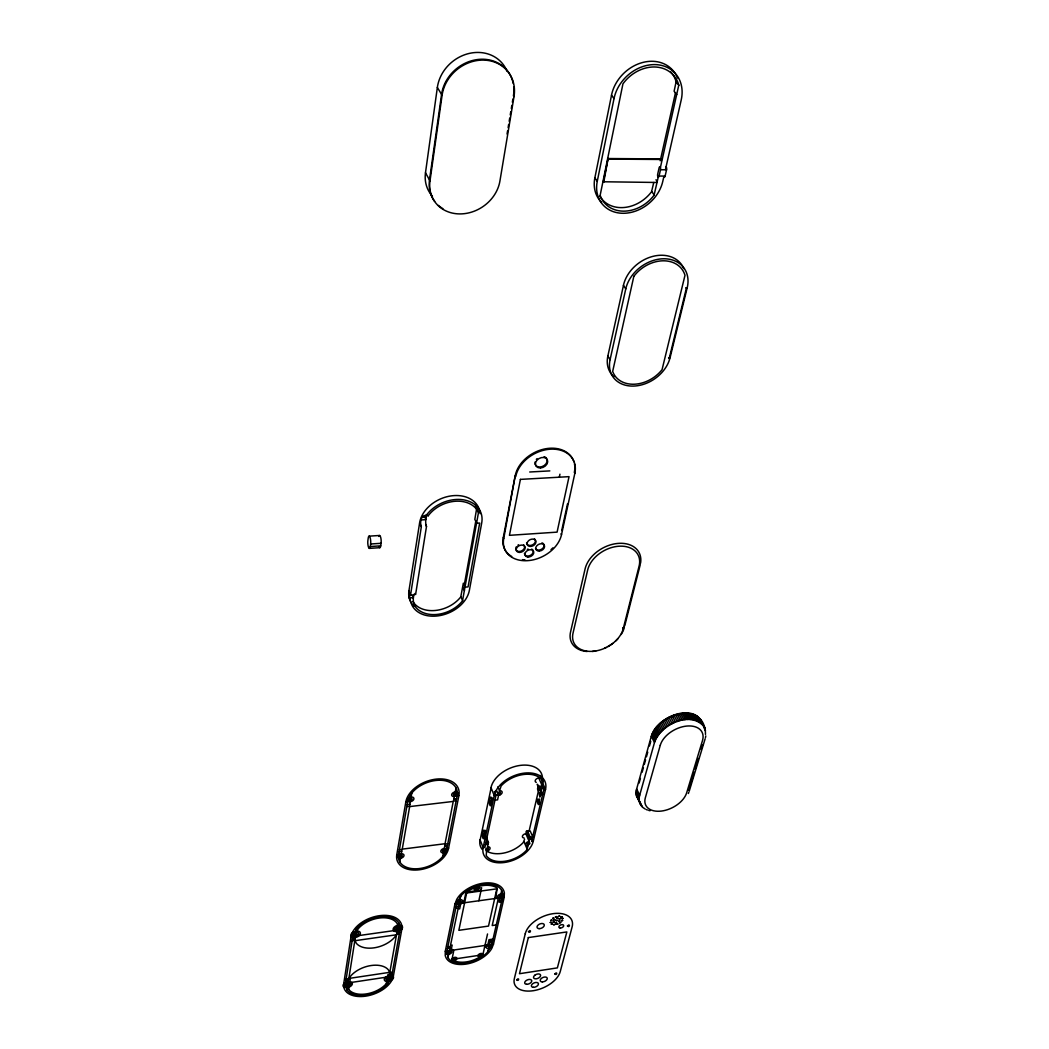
<?xml version="1.0" encoding="UTF-8"?>
<svg xmlns="http://www.w3.org/2000/svg" width="1049" height="1049" viewBox="0 0 1049 1049"><rect width="100%" height="100%" fill="white"/><g stroke="black" fill="none" stroke-linecap="round" stroke-linejoin="round"><path stroke-width="1.5" d="M639.287 800.61L636.494 795.903L636.337 790.107L651.298 736.267C657.867 712.927 705.269 700.103 705.492 734.418M645.148 808.976C640.178 806.537 637.962 800.374 639.693 795.208L654.497 742.535C660.529 724.308 691.081 709.74 704.587 727.377M343.744 983.582L343.928 987.712A25.923 15.329 -19.5 0 0 365.852 996.13A25.923 15.329 -19.5 0 0 391.762 980.474L393.362 976.121L401.767 929.506L401.715 925.166A26.513 16.102 -19.7 0 0 384.275 915.344A26.513 16.102 -19.7 0 0 357.971 925.362L356.857 926.424A26.513 16.102 -19.7 0 0 352.595 932.076L351.022 936.678L343.744 983.582L393.362 976.121M370.271 546.542L370.625 543.998A4.865 1.259 85.9 0 0 369.956 537.18A4.865 1.259 85.9 0 0 368.238 538.019L367.884 540.563A4.852 1.259 85.9 0 0 368.553 547.355A4.852 1.259 85.9 0 0 370.271 546.542L380.708 545.834L381.075 543.303A4.852 1.285 85.9 0 0 380.551 536.918A4.852 1.285 85.9 0 0 378.833 536.445M432.45 196.215A36.663 31.522 -34 0 1 425.488 172.77L437.354 87.447A37.987 33.345 -39.7 0 1 469.139 53.447A37.987 33.345 -39.7 0 1 507.021 71.188M513.735 86.647A38.197 33.424 -39.4 0 1 513.433 95.8L513.997 96.665L499.914 181.084A36.885 31.588 -33.8 0 1 459.895 213.917A36.885 31.588 -33.8 0 1 429.998 180.9L442.088 95.275L437.354 87.447M411.549 603.267A30.749 22.304 -23 0 1 408.926 590.915L419.613 522.861A31.614 23.642 -24.1 0 1 450.755 495.954A31.614 23.642 -24.1 0 1 480.167 513.656M346.891 989.876L348.648 978.756M356.516 928.745L354.667 940.455L352.071 940.822M445.287 951.273L445.235 955.442A25.504 15.119 -21.6 0 0 465.861 964.123A25.504 15.119 -21.6 0 0 491.693 948.571L493.476 944.192L504.189 897.262L504.372 892.896A26.081 15.879 -22 0 0 488.139 882.852A26.081 15.879 -22 0 0 462.268 892.725L461.127 893.787A26.081 15.879 -22 0 0 456.708 899.439L454.938 904.068L445.287 951.273L493.476 944.192M410.565 594.901L421.331 526.795A4.878 1.455 87.1 0 1 420.688 524.198C420.426 521.196 421.173 515.452 424.911 515.505A4.524 2.282 -72.4 0 1 425.619 516.331L425.894 515.911A31.693 23.655 -24.1 0 1 462.334 499.678A31.693 23.655 -24.1 0 1 481.714 522.913L469.375 590.364A30.827 22.304 -23 0 1 442.455 615.029A30.827 22.304 -23 0 1 411.759 604.696L409.385 597.982L409.713 593.826A4.721 1.246 84.5 0 1 410.565 594.901L408.926 590.915M348.648 989.22L350.34 978.494L346.091 979.137M412.808 597.681L413.267 594.822M425.265 519.465L425.986 514.889M427.415 515.216A4.878 1.403 86.2 0 1 428.149 516.174L428.359 515.57A29.542 22.042 -24.1 0 1 455.646 501.225A29.542 22.042 -24.1 0 1 478.501 512.45L462.504 600.867A28.729 20.796 -23 0 1 436.332 614.504A28.729 20.796 -23 0 1 414.08 604.696L414.053 604.145A4.707 1.311 85.4 0 1 413.398 597.55L413.791 595.15A4.707 1.324 85.5 0 1 413.975 594.311M414.906 593.511A4.707 1.324 85.5 0 1 415.601 594.521L426.497 526.467A4.878 1.403 86.1 0 1 425.815 519.661L426.235 517.091A4.878 1.403 86.2 0 1 426.707 515.557M507.06 134.01L507.598 130.823M508.122 127.65L508.647 124.464M509.185 121.278L509.709 118.091M510.247 114.905L510.771 111.719M511.309 108.532L511.833 105.359M512.371 102.173L512.895 98.986M396.784 854.751L405.832 801.869A27.851 18.121 -21.4 0 1 412.231 790.448L413.437 789.281A27.851 18.121 -21.4 0 1 444.356 779.184A27.851 18.121 -21.4 0 1 458.885 795.653L448.605 848.169A27.195 17.204 -20.9 0 1 419.325 869.778A27.195 17.204 -20.9 0 1 396.784 854.751L401.216 854.188M399.853 861.99L402.029 849.467L399.367 849.795M411.811 793.057L409.516 806.288L406.802 806.602M386.373 983.503L387.973 974.495L392.142 973.878M387.96 983.647L389.94 972.58L392.444 972.2M398.804 922.818L396.732 934.462L399.276 934.095M412.873 601.497A28.664 20.796 -23 0 0 435.256 610.479A28.664 20.796 -23 0 0 460.773 596.92L463.343 583.205L465.1 587.138L468.064 586.916L479.695 523.045L476.652 523.241L474.83 519.347L476.666 508.555A29.477 22.042 -24.1 0 0 475.236 506.051M464.222 585.172L475.748 521.301M705.793 735.926L705.452 737.657M511.768 556.534A30.775 22.462 -26.6 0 1 503.271 537.612L515.229 475.682A31.588 23.629 -28 0 1 543.579 449.195A31.588 23.629 -28 0 1 573.921 461.77M574.459 463.789A31.588 23.629 -28 0 1 574.327 472.417L574.839 473.361L561.517 534.662A30.788 22.462 -26.6 0 1 527.686 560.651A30.788 22.462 -26.6 0 1 503.73 538.57L515.229 475.682M442.744 856.482L445.156 844.025L447.779 843.698M456.027 787.956L453.483 801.095L456.145 800.78M601.615 202.418A36.02 29.241 -39.9 0 1 594.862 177.832L611.829 93.702A37.41 30.762 -44.4 0 1 642.014 62.665A37.41 30.762 -44.4 0 1 676.369 75.567M663.82 176.796L662.745 181.516A36.112 29.267 -39.8 0 1 623.172 213.288A36.112 29.267 -39.8 0 1 597.261 181.333L614.019 98.593A37.502 30.788 -44.2 0 1 655.048 64.605A37.502 30.788 -44.2 0 1 681.234 99.878L665.591 168.955M661.722 158.924L608.079 158.53L603.332 181.765L656.989 182.474M603.726 182.342L608.079 158.53M447.962 957.645L450.283 946.447L447.805 946.814M460.668 896.108L458.243 907.896L455.712 908.25M487.536 933.964L482.881 954.774L479.288 957.317A22.055 13.073 -21.6 0 1 454.689 960.989L451.975 959.376L453.574 951.692A4.773 2.832 -21.2 0 0 453.338 950.289L453.155 950.066A4.773 2.832 -21.2 0 0 451.293 949.24L452.158 945.07L450.506 945.319L457.993 909.063L459.672 908.84L460.577 904.474L464.143 901.078M463.776 902.848L465.992 892.188L481.137 890.129M480.14 840.026L491.116 787.878M483.261 830.887A2.557 0.774 83.2 0 1 484.363 830.965A2.557 0.774 83.2 0 1 484.73 834.571L483.982 838.072A2.557 0.774 83.2 0 1 482.881 837.981A2.557 0.774 83.2 0 1 482.527 834.401L483.261 830.887L484.979 830.677A2.557 0.774 83.2 0 1 485.11 830.284M489.49 801.384L490.25 797.764A2.596 0.8 83.5 0 1 491.378 797.791A2.596 0.8 83.5 0 1 491.745 801.436L490.984 805.055A2.596 0.787 83.5 0 1 489.857 805.029A2.596 0.787 83.5 0 1 489.49 801.384L491.22 801.174L491.994 797.568M559.301 477.203L559.943 474.187M484.599 837.758A2.557 0.774 83.2 0 1 484.245 834.178L484.979 830.677M495.141 793.949L495.797 790.92M486.08 836.525L488.441 842.439L487.51 846.792A3.173 1.993 -22.4 0 1 490.04 848.575A3.173 1.993 -22.4 0 1 486.579 851.119L486.212 855.512A24.835 15.538 -22.9 0 0 526.519 850.293L528.132 845.782A3.147 1.954 -23.3 0 1 525.693 843.999A3.147 1.954 -23.3 0 1 529.142 841.468L530.151 837.141L527.686 831.293L530.217 830.978L532.682 836.827L530.151 837.141M496.728 790.867L498.563 795.299L497.58 799.849L494.958 800.164M498.563 795.299L500.871 794.381A3.252 2.098 -23 0 0 502.065 791.811A3.252 2.098 -23 0 0 499.534 790.723L501.16 785.898A25.438 16.338 -23.5 0 1 523.989 774.437A25.438 16.338 -23.5 0 1 542.7 781.072L542.189 785.74A3.226 2.072 -24 0 0 539.068 787.471A3.226 2.072 -24 0 0 539.147 789.871L541.127 790.277L540.065 794.801L542.648 794.499L540.091 788.664M478.842 900.763L481.648 887.756L476.613 888.437M561.7 530.571L567.509 503.848M613.914 376.761A32.781 25.058 -33.7 0 1 607.856 356.031L623.749 284.056A33.817 26.343 -36.4 0 1 652.806 256.389A33.817 26.343 -36.4 0 1 683.804 268.61M610.085 359.689L625.768 288.908A33.909 26.356 -36.3 0 1 663.374 258.775A33.909 26.356 -36.3 0 1 687.2 287.741L670.075 357.696A32.86 25.058 -33.7 0 1 633.688 386.071A32.86 25.058 -33.7 0 1 610.085 359.689L607.856 356.031M599.74 196.097A33.568 27.261 -39.9 0 0 651.56 191.744L653.737 182.526M670.678 71.778A34.866 28.677 -44.4 0 1 676.12 81.73L674.114 91.237L676.775 94.58M660.241 160.812L675.438 92.902M660.464 167.276L678.795 85.048A34.958 28.703 -44.2 0 0 654.668 66.979A34.958 28.703 -44.2 0 0 622.949 83.815L600.159 195.232A33.66 27.274 -39.8 0 0 623.749 211.151A33.66 27.274 -39.8 0 0 654.065 195.232L658.326 176.757M659.074 176.048L660.49 169.754A2.019 0.8 -88.9 0 0 660.201 167.027A2.019 0.8 -88.9 0 0 659.1 167.879L657.697 174.173A2.006 0.8 -89 0 0 657.985 176.888A2.006 0.8 -89 0 0 659.074 176.048L665.118 176.075L666.548 169.781A2.006 0.8 -88.9 0 0 666.495 167.552A2.006 0.8 -88.9 0 0 665.643 166.922M487.851 951.731L490.381 940.586L492.82 940.232M501.71 890.509L499.049 902.232L501.527 901.878M486.054 850.66A24.743 15.551 -22.9 0 0 523.267 842.504L524.592 839.213M529.142 841.468L525.877 833.68L526.441 831.214L528.958 830.9M527.254 833.155L527.686 831.293M538.216 785.95L537.521 788.966L540.065 794.801M529.155 830.795L538.662 789.989M541.586 784.639L543.788 789.648L531.594 841.455L533.272 841.232L545.506 789.451L542.084 781.689A27.182 17.545 -23.4 0 0 528.88 765.39A27.182 17.545 -23.4 0 0 498.826 775.237L497.619 776.391A27.182 17.545 -23.4 0 0 490.998 787.629L494.236 795.483L483.156 847.644A26.645 16.666 -22.9 0 0 504.163 862.527A26.645 16.666 -22.9 0 0 533.272 841.232M623.211 628.757L639.077 566.172A27.864 19.616 -28.3 0 0 618.674 546.241A27.864 19.616 -28.3 0 0 587.663 570.027L573.016 633.15A27.104 18.594 -27 0 0 593.183 651.285A27.104 18.594 -27 0 0 623.211 628.757L622.713 627.813M624.745 625.794L640.231 564.742M639.116 783.039L640.401 778.41M642.132 772.221L643.43 767.593M644.296 764.498L645.581 759.869M646.446 756.775L647.744 752.146M649.462 745.97L650.76 741.328M689.534 787.681L694.202 772.3M695.133 769.232L698.398 758.466M701.204 749.248L702.594 744.633M689.245 791.13L705.125 738.863M688.655 790.408L689.062 789.215M484.586 947.116L488.073 943.864L489.004 939.694L493.069 939.104M688.328 793.503L688.839 792.297M465.848 892.922L467.592 891.519A22.553 13.729 -22 0 1 473.833 888.097L478.357 886.51A22.553 13.729 -22 0 1 497.174 888.031L495.849 897.524L498.118 899.281L492.204 925.533L496.282 924.956M448.566 951.731C446.009 955.023 453.247 951.128 448.592 951.718M345.829 980.815L348.373 980.435M451.975 959.376L482.881 954.774M447.451 948.506L449.929 948.139M490.001 942.264L492.427 941.91M352.346 939.065L354.942 938.698M397.033 932.718L399.59 932.364M351.022 936.678L401.767 929.506M454.938 904.068L504.189 897.262M456.079 906.48L458.597 906.139M499.455 900.475L501.933 900.134M485.871 842.767L488.441 842.439M444.252 848.72L448.605 848.169M485.464 844.629L488.047 844.301L486.867 841.35M532.249 838.676L529.719 839.003L526.441 831.214M482.527 834.401L484.245 834.178M399.04 851.696L401.701 851.355M444.802 845.9L447.412 845.573M541.087 794.316L539.37 794.526L539.868 797.109L541.232 792.808L540.825 790.684M405.832 801.869L410.369 801.331M454.427 796.178L458.885 795.653M407.143 804.622L409.857 804.308M453.863 799.128L456.525 798.814M500.189 794.788L494.236 795.483A27.287 17.531 -23.5 0 1 500.911 784.246L502.117 783.092A27.287 17.531 -23.5 0 1 532.276 773.179A27.287 17.531 -23.5 0 1 545.506 789.451L543.788 789.648M409.123 595.504L413.791 595.15M409.385 597.982L413.398 597.55M370.625 543.998L381.075 543.303M369.392 548.391L379.804 547.683M369.117 536.157L379.554 535.475M421.016 519.963L425.815 519.661M422.065 517.354L426.235 517.091M529.706 471.998L549.833 470.896M398.292 927.46L397.977 927.473A1.337 0.813 -20.2 0 0 396.535 928.535A1.337 0.813 -20.2 0 0 397.663 929.23L398.607 928.85A1.337 0.813 -20.2 0 0 398.594 927.5L398.318 927.46M500.963 895.19L500.648 895.203A1.324 0.8 -22.4 0 0 499.206 896.252A1.324 0.8 -22.4 0 0 500.242 896.961L501.186 896.58A1.324 0.8 -22.4 0 0 501.238 895.23L500.976 895.19M670.075 357.696L668.567 357.748L669.157 358.653L686.269 288.659L685.666 287.767L687.2 287.741M660.49 169.754L666.548 169.781M608.486 159.107L662.142 159.487M489.817 945.647C485.163 946.106 490.984 948.702 489.844 945.66M537.809 784.455L537.14 784.311L539.658 790.133M648.702 810.405L650.026 810.733M646.263 809.526L647.443 810.012M536.262 782.357L535.751 782.095A3.213 2.072 -24 0 1 535.672 779.695A3.213 2.072 -24 0 1 538.78 777.965L542.189 785.74M676.185 81.979L678.847 85.31M611.501 95.197L614.019 98.593M656.005 179.759L657.264 181.49M651.731 191.508L654.235 194.996M594.862 177.832L597.261 181.333M623.434 285.328L625.768 288.908M425.488 172.77L429.998 180.9M699.342 718.29L705.02 728.452M705.334 729.566L700.719 720.165M698.503 717.45L701.847 723.64M704.207 728.255L705.531 730.733M697.572 716.677L700.916 722.866M696.549 715.969L699.893 722.171M695.448 715.339L698.778 721.542M694.254 714.802L697.585 720.991M692.983 714.33L696.313 720.532M691.645 713.936L694.976 720.139M690.229 713.635L693.559 719.837M688.76 713.412L692.091 719.627M687.239 713.281L690.557 719.496M685.666 713.241L688.983 719.457M684.053 713.281L687.37 719.509M682.414 713.425L685.718 719.64M680.735 713.635L684.04 719.863M679.044 713.936L682.348 720.165M677.339 714.33L680.644 720.558M675.635 714.802L678.926 721.03M673.943 715.366L677.221 721.594M672.252 715.995L675.53 722.223M670.573 716.703L673.851 722.945M668.921 717.49L672.199 723.731M667.308 718.342L670.573 724.584M665.735 719.26L669 725.502M664.214 720.23L667.466 726.485M662.732 721.266L665.984 727.521M661.329 722.368L664.568 728.609M659.978 723.495L663.217 729.75M561.018 533.718L561.517 534.662M658.706 724.675L661.932 730.93M657.513 725.895L660.739 732.163M656.399 727.141L659.611 733.408M655.376 728.426L658.588 734.68M654.445 729.724L657.644 735.992M653.606 731.035L656.805 737.303M652.871 732.359L656.071 738.627M652.229 733.684L655.428 739.951M651.704 735.008L654.904 741.276M651.298 736.267L654.497 742.535M636.625 788.914L639.693 795.208M636.337 790.107L639.405 796.388M636.153 791.326L639.221 797.62M636.074 792.519L639.129 798.814M636.114 793.687L639.169 799.981M639.89 801.869L642.329 806.891M636.245 794.814L641.582 806.065M636.494 795.903L640.913 805.186M503.271 537.612L503.73 538.57M476.744 508.739L478.58 512.62M462.701 586.797L464.445 590.744M540.248 775.368L543.094 781.846M460.904 596.737L462.648 600.684M425.632 524.5L426.497 526.467M539.212 785.898L541.127 790.277M419.613 522.861L421.331 526.795M524.028 841.652L527.28 849.441M497.908 786.802L499.534 790.723M494.433 791.484L495.993 795.286L484.874 847.422L483.156 847.644L480.049 839.764A26.54 16.679 -22.9 0 0 482.147 849.336M513.289 83.684A38.197 33.424 -39.4 0 0 508.857 72.814L507.126 70.467A38.197 33.424 -39.4 0 0 468.864 61.655A38.197 33.424 -39.4 0 0 441.563 94.41L429.5 179.995A36.872 31.588 -33.8 0 0 434.692 201.369M442.927 208.685A36.872 31.588 -33.8 0 1 438.416 205.42M676.959 76.8A37.41 30.762 -44.4 0 1 677.484 78.072M414.158 606.256A30.749 22.304 -23 0 1 413.437 605.561M412.755 604.827A30.749 22.304 -23 0 1 412.126 604.054M624.339 627.354A29.044 19.944 -27 0 1 621.152 634.475M618.031 638.553A29.044 19.944 -27 0 1 615.501 641.083M612.682 643.417A29.044 19.944 -27 0 1 607.987 646.472M606.322 647.351A29.044 19.944 -27 0 1 604.63 648.151M595.832 650.944A29.044 19.944 -27 0 1 592.318 651.455M587.204 651.508A29.044 19.944 -27 0 1 570.538 632.049L585.106 568.873A29.857 21.046 -28.3 0 1 617.468 543.461A29.857 21.046 -28.3 0 1 640.546 563.261M694.504 715.274A26.697 17.02 -27.4 0 1 701.991 723.574M671.622 717.123A26.697 17.02 -27.4 0 1 673.235 716.428M678.165 714.828A26.697 17.02 -27.4 0 1 679.818 714.448M684.656 713.818A26.697 17.02 -27.4 0 1 687.724 713.818M690.622 714.146A26.697 17.02 -27.4 0 1 693.284 714.815M701.689 723.771A26.684 17.02 -27.4 0 0 686.4 712.848A26.684 17.02 -27.4 0 0 660.896 722.748L659.664 723.889A26.684 17.02 -27.4 0 0 654.733 730.038M652.491 735.152A26.684 17.02 -27.4 0 1 652.898 733.88M653.409 732.595A26.684 17.02 -27.4 0 1 654.012 731.31M539.658 803.534A2.741 0.905 83.3 0 1 539.606 798.984M491.417 804.281A2.596 0.8 83.5 0 1 491.22 801.174M486.356 839.279A3.16 1.993 -22.4 0 1 486.736 839.672M524.133 838.007A3.134 1.967 -23.3 0 1 522.52 835.922A3.134 1.967 -23.3 0 1 525.877 833.68M380.708 545.834A4.852 1.285 85.9 0 1 379.122 547.014M665.118 176.075A2.006 0.8 -88.9 0 1 664.03 176.901M442.088 95.275A38.223 33.424 -39.4 0 1 483.576 60.095A38.223 33.424 -39.4 0 1 513.997 96.665M515.715 476.639A31.601 23.629 -28 0 1 550.581 449.182A31.601 23.629 -28 0 1 574.839 473.361M534.452 538.793A4.681 3.409 -26.4 0 1 532.59 544.837A4.681 3.409 -26.4 0 1 526.585 542.739M531.712 549.073A4.655 3.383 -26.2 0 1 530.768 555.196A4.655 3.383 -26.2 0 1 524.421 553.334M527.332 549.388A4.655 3.383 -26.2 0 1 528.08 549.06M523.582 544.785A4.681 3.409 -26 0 1 523.464 549.545A4.681 3.409 -26 0 1 517.55 551.21A4.681 3.409 -26 0 1 516.305 546.817M517.918 545.165A4.681 3.409 -26 0 1 518.626 544.759M543.526 543.841A4.668 3.383 -26.6 0 1 541.559 549.256A4.668 3.383 -26.6 0 1 535.514 548.522M541.9 542.884A4.668 3.383 -26.6 0 1 543.08 543.434M546.385 458.138A6.464 4.865 -28.1 0 1 542.123 466.582A6.464 4.865 -28.1 0 1 535.003 462.084M536.341 459.41A6.464 4.865 -28.1 0 1 537.101 458.623M544.143 456.708A6.464 4.865 -28.1 0 1 545.768 457.534M552.889 547.84A30.775 22.462 -26.6 0 1 551.013 549.61M524.893 559.76A30.775 22.462 -26.6 0 1 522.481 559.668M345.331 984.329L347.363 990.505A24.166 14.28 -19.5 0 0 387.265 984.447L391.474 977.38L400.062 929.742L400.01 925.703L398.345 922.137A24.717 15.014 -19.7 0 0 379.174 916.892A24.717 15.014 -19.7 0 0 357.224 927.906L352.975 935.38L345.331 984.329M453.194 959.192C455.686 961.645 456.04 955.927 453.194 959.192M479.236 955.324C481.661 957.763 482.134 952.02 479.236 955.324M398.41 855.643L398.607 858.882A25.346 16.037 -20.9 0 0 399.748 861.819L400.325 862.711A25.346 16.037 -20.9 0 0 441.996 857.348L442.927 856.272A25.346 16.037 -20.9 0 0 445.182 852.929L446.861 848.392L457.102 795.863L457.18 791.274A25.963 16.889 -21.4 0 0 456.131 788.14L455.581 787.17A25.963 16.889 -21.4 0 0 435.794 780.469A25.963 16.889 -21.4 0 0 412.585 792.139L411.628 793.28A25.963 16.889 -21.4 0 0 409.32 796.834L407.655 801.659L398.41 855.643M516.698 979.805C519.032 982.139 519.543 976.606 516.698 979.805M528.473 931.63C530.82 934.121 531.41 928.313 528.473 931.63M446.782 952.033L448.382 958.288A23.773 14.096 -21.6 0 0 451.293 960.923L452.224 961.448A23.773 14.096 -21.6 0 0 481.688 957.042L482.907 956.203A23.773 14.096 -21.6 0 0 487.142 952.531L491.588 945.437L502.523 897.498L502.707 893.42L501.304 889.827A24.324 14.804 -22 0 0 498.432 886.943L497.501 886.366A24.324 14.804 -22 0 0 467.054 890.496L465.795 891.388A24.324 14.804 -22 0 0 461.403 895.269L456.892 902.769L446.782 952.033M550.227 922.53L551.433 922.255L550.279 922.412M550.712 920.419L551.918 920.143L550.712 920.419M551.315 924.117L552.508 923.841L551.315 924.117M552.626 918.36L553.833 918.085L552.626 918.36M553.033 922.123L554.226 921.835L553.033 922.123M553.597 919.868L554.803 919.593L553.597 919.868M553.662 924.759L554.869 924.471L553.662 924.759M555.472 916.892L556.678 916.616L555.472 916.892M555.485 922.845L556.691 922.569L555.537 922.727M556.062 920.602L557.268 920.314L556.062 920.602M556.639 918.347L557.845 918.072L556.639 918.347M556.652 924.287L557.858 923.999L556.652 924.287M558.474 916.42L559.681 916.144L558.474 916.42M558.527 921.324L559.72 921.048L558.527 921.324M554.829 973.905C557.071 976.226 557.662 970.731 554.829 973.905M559.104 919.081L560.31 918.793L559.156 918.963M559.484 922.818L560.691 922.543L559.484 922.818M560.822 917.075L562.028 916.8L560.822 917.075M561.412 920.773L562.605 920.498L561.412 920.773M561.897 918.662L563.103 918.386L561.897 918.662M567.443 925.965C569.712 928.431 570.368 922.661 567.443 925.965M354.798 940.717L348.858 978.442L389.822 972.318L396.509 934.777L354.798 940.717M409.635 806.589L402.265 849.126L445.051 843.724L453.234 801.436L409.635 806.589M520.396 479.393L509.447 535.331L557.085 532.131L569.043 476.652L520.396 479.393M466.648 892.974L458.846 930.319L488.519 926.07L496.833 888.857L466.648 892.974M633.832 276.333L612.668 371.425A30.631 23.366 -33.7 0 0 634.212 384.222A30.631 23.366 -33.7 0 0 662.063 369.668L684.997 275.271A31.614 24.573 -36.3 0 0 663.007 260.808A31.614 24.573 -36.3 0 0 633.989 276.11L633.832 276.333M525.261 933.728L514.351 978.625A24.573 14.135 -22.8 0 0 533.338 990.702A24.573 14.135 -22.8 0 0 560.258 971.531L572.125 926.896A25.11 14.804 -23.2 0 0 560.284 913.469A25.11 14.804 -23.2 0 0 532.63 922.91L531.502 923.92A25.11 14.804 -23.2 0 0 525.261 933.728M528.329 937.583L519.478 973.708L557.373 967.886L566.853 931.932L528.329 937.583M660.267 745.275L645.332 797.817A22.632 14.004 -26.5 0 0 661.368 811.074A22.632 14.004 -26.5 0 0 686.675 792.769L702.489 740.568A23.196 14.699 -27.4 0 0 686.308 726.105A23.196 14.699 -27.4 0 0 660.267 745.275M355.86 932.22L354.496 936.193L354.641 939.943L356.28 943.208A22.921 13.912 -19.7 0 0 394.136 937.793C397.741 933.898 400.167 927.722 396.758 922.936A22.921 13.912 -19.7 0 0 378.991 918.072A22.921 13.912 -19.7 0 0 358.64 928.286L355.86 932.22M348.452 979.268L347.14 983.07L347.298 986.637L348.911 989.731A22.409 13.244 -19.5 0 0 385.927 984.106C389.402 980.409 391.802 974.482 388.432 969.945A22.409 13.244 -19.5 0 0 371.031 965.539A22.409 13.244 -19.5 0 0 351.166 975.491L348.452 979.268M387.724 978.376C389.192 981.379 391.421 975.439 387.724 978.376M343.915 983.687L343.338 984.5A4.852 2.872 -19.1 0 0 343.443 986.755L346.052 987.752L349.632 986.912A4.852 2.872 -19.1 0 0 351.992 982.48L348.202 981.549L343.915 983.687M402.2 928.549L397.243 931.564A4.917 2.99 -20.2 0 1 394.096 931.092L393.467 930.529A4.917 2.99 -20.2 0 1 397.151 925.415L399.59 925.074L402.173 926.175A4.917 2.99 -20.2 0 1 402.2 928.549M457.298 795.037L454.374 796.506A3.291 2.137 -21.9 0 1 451.686 794.565A3.291 2.137 -21.9 0 1 455.266 791.903L457.338 792.323A3.291 2.137 -21.9 0 1 457.298 795.037M398.961 854.791L398.384 855.315A3.239 2.046 -20.4 0 0 398.423 857.898L400.508 858.266A3.239 2.046 -20.4 0 0 403.983 855.669A3.239 2.046 -20.4 0 0 401.269 853.873L398.961 854.791M352.608 932.509L351.756 933.282A4.97 3.029 -19.3 0 0 350.891 935.8L351.9 937.072L355.126 937.531A4.97 3.029 -19.3 0 0 358.64 936.114L359.505 935.341A4.97 3.029 -19.3 0 0 357.368 931.014L352.608 932.509M400.22 929.008L397.453 930.397L395.447 930.096A3.134 1.901 -20.2 0 1 395.198 927.959A3.134 1.901 -20.2 0 1 398.174 926.306L400.193 926.608A3.134 1.901 -20.2 0 1 400.22 929.008M345.842 983.556L345.305 984.028A3.095 1.823 -19.1 0 0 345.409 986.309L349.592 985.68A3.095 1.823 -19.1 0 0 350.038 982.926L345.842 983.556M475.092 887.415L474.607 887.834A2.675 1.639 -22 0 0 475.013 890.155A2.675 1.639 -22 0 0 478.606 889.028A2.675 1.639 -22 0 0 478.2 886.72L477.636 886.615A2.675 1.639 -22 0 0 475.092 887.415M386.032 976.75L385.193 977.484A4.799 2.832 -19.9 0 0 386.137 981.405L389.559 981.182L392.588 979.346A4.799 2.832 -19.9 0 0 393.467 976.96L390.608 975.282L386.032 976.75M502.72 896.764L499.98 898.128L498.065 897.813A3.081 1.875 -22.4 0 1 497.947 895.662A3.081 1.875 -22.4 0 1 500.911 894.023L502.825 894.338A3.081 1.875 -22.4 0 1 502.72 896.764M447.307 951.259L446.769 951.745A3.042 1.81 -21.2 0 0 446.73 954.039L448.657 954.315A3.042 1.81 -21.2 0 0 451.555 952.715A3.042 1.81 -21.2 0 0 451.385 950.669L447.307 951.259M535.029 975.085L534.347 975.662A3.75 2.15 -22.8 0 0 536.459 978.796A3.75 2.15 -22.8 0 0 540.405 974.731L539.973 974.324A3.75 2.15 -22.8 0 0 535.029 975.085M409.477 797.528L408.756 797.974A3.331 2.164 -20.8 0 0 407.773 800.833L410.316 801.672A3.331 2.164 -20.8 0 0 413.896 798.984A3.331 2.164 -20.8 0 0 411.116 797.03L409.477 797.528M445.746 851.854L443.465 852.771A3.213 2.019 -21.4 0 1 440.842 850.975A3.213 2.019 -21.4 0 1 444.317 848.405L446.743 849.166A3.213 2.019 -21.4 0 1 445.746 851.854M354.392 932.745L353.71 933.164A3.16 1.928 -19.3 0 0 352.844 935.708L354.536 936.403L357.552 935.459A3.16 1.928 -19.3 0 0 358.561 933.125A3.16 1.928 -19.3 0 0 355.965 932.259L354.392 932.745M458.413 900.134L457.731 900.54A3.108 1.901 -21.6 0 0 456.748 903.097L458.334 903.818L461.298 902.887A3.108 1.901 -21.6 0 0 462.399 900.553A3.108 1.901 -21.6 0 0 459.934 899.649L458.413 900.134M347.18 984.001L346.917 984.159A1.324 0.787 -19.1 0 0 346.97 985.444L347.586 985.457A1.324 0.787 -19.1 0 0 348.989 984.421A1.324 0.787 -19.1 0 0 347.848 983.778L347.193 983.988M387.737 976.947L387.081 977.353A3.055 1.81 -19.9 0 0 386.596 980.094L390.713 979.478A3.055 1.81 -19.9 0 0 391.592 977.065L387.737 976.947M488.008 944.979L487.352 945.372A3.016 1.783 -22 0 0 486.264 947.601A3.016 1.783 -22 0 0 488.611 948.414L490.735 947.549A3.016 1.783 -22 0 0 491.719 945.123L488.008 944.979M355.427 933.505L355.1 933.636A1.351 0.826 -19.3 0 0 354.614 935.065L355.493 935.197A1.351 0.826 -19.3 0 0 356.935 934.121A1.351 0.826 -19.3 0 0 355.768 933.426L355.427 933.505M459.357 900.907L459.042 901.039A1.337 0.813 -21.6 0 0 458.492 902.468L459.331 902.599A1.337 0.813 -21.6 0 0 460.773 901.55A1.337 0.813 -21.6 0 0 459.698 900.829L459.357 900.907M480.717 956.649L480.075 956.806A2.57 1.521 -21.8 0 1 478.41 954.76A2.57 1.521 -21.8 0 1 482.54 953.79A2.57 1.521 -21.8 0 1 480.717 956.649M454.073 960.674L453.456 960.714A2.596 1.534 -21.3 0 1 452.775 958.222A2.596 1.534 -21.3 0 1 456.8 957.973A2.596 1.534 -21.3 0 1 454.073 960.674M400.377 857.02A1.39 0.879 -20.4 0 0 402.213 855.669A1.39 0.879 -20.4 0 0 400.062 855.525A1.39 0.879 -20.4 0 0 400.377 857.02M410.198 800.348A1.429 0.931 -20.8 0 0 412.073 798.945A1.429 0.931 -20.8 0 0 409.884 798.761A1.429 0.931 -20.8 0 0 410.198 800.348M454.283 795.194A1.416 0.918 -21.9 0 0 456.158 793.791A1.416 0.918 -21.9 0 0 454.007 793.621A1.416 0.918 -21.9 0 0 454.283 795.194M443.373 851.539A1.377 0.865 -21.4 0 0 445.196 850.188A1.377 0.865 -21.4 0 0 443.098 850.044A1.377 0.865 -21.4 0 0 443.373 851.539M476.102 889.342A1.337 0.826 -22 0 0 477.885 888.044A1.337 0.826 -22 0 0 475.853 887.926A1.337 0.826 -22 0 0 476.102 889.342M560.232 928.037A2.544 1.508 -23.5 0 0 563.68 925.559A2.544 1.508 -23.5 0 0 559.904 925.375A2.544 1.508 -23.5 0 0 560.232 928.037M539.107 928.653A3.855 2.282 -23.1 0 0 544.287 924.916A3.855 2.282 -23.1 0 0 538.557 924.654A3.855 2.282 -23.1 0 0 539.107 928.653M542.228 981.89A3.737 2.137 -22.9 0 0 547.263 978.311A3.737 2.137 -22.9 0 0 541.717 978.14A3.737 2.137 -22.9 0 0 542.228 981.89M526.729 984.303A3.75 2.15 -22.6 0 0 531.751 980.71A3.75 2.15 -22.6 0 0 526.165 980.553A3.75 2.15 -22.6 0 0 526.729 984.303M533.417 987.319A3.724 2.137 -22.7 0 0 538.439 983.752A3.724 2.137 -22.7 0 0 532.879 983.582A3.724 2.137 -22.7 0 0 533.417 987.319M537.468 800.439A2.741 0.905 83.3 0 0 538.675 804.557A2.741 0.905 83.3 0 0 539.055 800.479A2.741 0.905 83.3 0 0 537.468 800.439M486.526 849.9A1.364 0.852 -22.4 0 0 488.336 848.562A1.364 0.852 -22.4 0 0 486.277 848.418A1.364 0.852 -22.4 0 0 486.526 849.9M528.106 844.563A1.351 0.839 -23.3 0 0 529.915 843.226A1.351 0.839 -23.3 0 0 527.896 843.081A1.351 0.839 -23.3 0 0 528.106 844.563M541.1 788.992A1.377 0.892 -24 0 0 542.962 787.615A1.377 0.892 -24 0 0 540.904 787.432A1.377 0.892 -24 0 0 541.1 788.992M498.498 794.001A1.39 0.905 -23 0 0 500.373 792.611A1.39 0.905 -23 0 0 498.262 792.428A1.39 0.905 -23 0 0 498.498 794.001M527.831 557.006A4.668 3.383 -26.2 0 0 533.718 551.813A4.668 3.383 -26.2 0 0 526.48 551.236A4.668 3.383 -26.2 0 0 527.831 557.006M530.007 546.437A4.681 3.409 -26.4 0 0 535.908 541.218A4.681 3.409 -26.4 0 0 528.644 540.615A4.681 3.409 -26.4 0 0 530.007 546.437M519.163 552.417A4.681 3.409 -26 0 0 525.051 547.211A4.681 3.409 -26 0 0 517.76 546.621A4.681 3.409 -26 0 0 519.163 552.417M539.383 551.053A4.668 3.383 -26.6 0 0 544.326 545.296A4.668 3.383 -26.6 0 0 536.76 545.821A4.668 3.383 -26.6 0 0 539.383 551.053M540.471 467.959A6.464 4.865 -28.1 0 0 547.342 459.803A6.464 4.865 -28.1 0 0 536.852 460.341A6.464 4.865 -28.1 0 0 540.471 467.959"/></g></svg>
